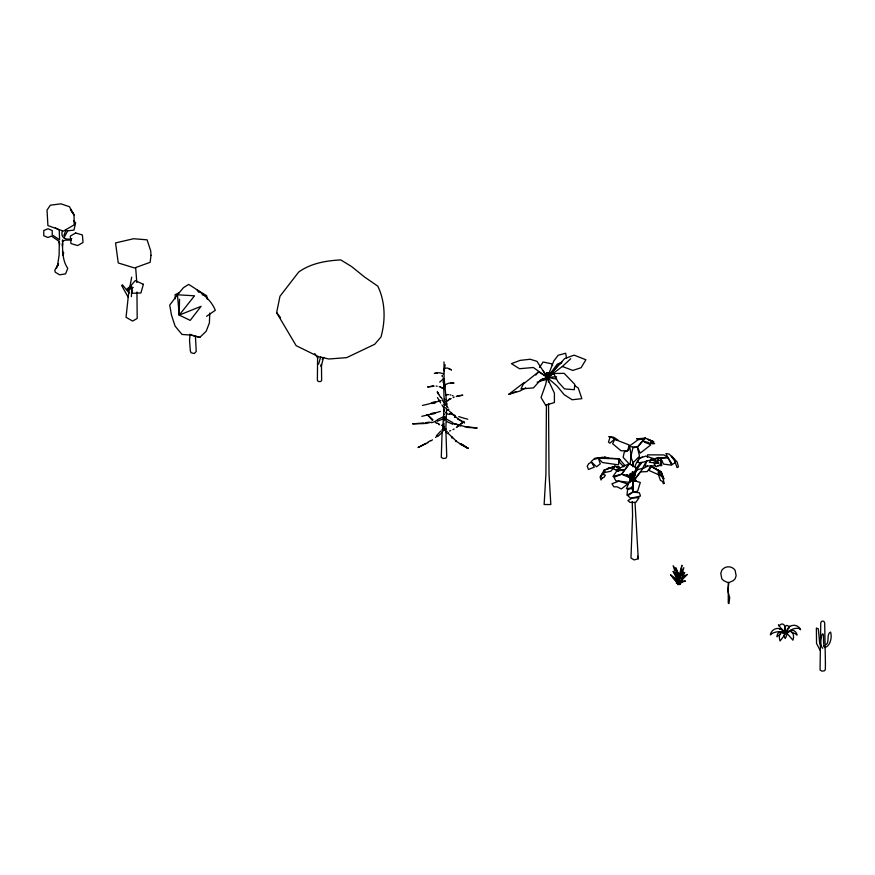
<?xml version="1.0" encoding="UTF-8"?>
<svg xmlns="http://www.w3.org/2000/svg" width="875" height="875" viewBox="0 0 875 875"><rect width="100%" height="100%" fill="white"/><g stroke="black" fill="none" stroke-linecap="round" stroke-linejoin="round"><path stroke-width="1.31" d="M546.536 372.717L546.536 373.8L548.406 373.855L548.406 372.717L546.536 372.717L546.503 380.767M59.587 244.858L59.303 241.916L59.106 255.303L57.444 266.044L58.319 263.791L54.775 270.331L55.355 272.311L59.675 274.805L65.581 273.886L67.747 268.33C62.694 261.089 62.584 251.825 62.497 243.316L62.475 246.4M443.811 426.759L443.723 429.177L443.942 426.77M546.416 404.786L545.923 473.9L544.13 504.525L550.823 504.525L549.019 473.9L548.527 403.462M206.588 316.291L215.327 310.286C210.383 298.222 199.259 291.036 188.683 284.408L183.498 287.645L177.472 294.777L179.211 315.098L201.064 306.337L190.192 320.381L179.211 315.098L179.528 299.217M443.789 426.912L443.723 429.177M131.414 296.647L131.677 288.848M445.845 429.133L445.353 430.084L443.527 430.369L442.181 429.592L441.284 457.384L443.286 458.533L446.009 458.117L446.742 456.542L445.845 429.034L446.545 409.38M446.644 406.755L446.731 404.13L445.506 404.863L446.731 404.031L444.172 378.864L443.45 379.291L444.292 404.381L442.597 430.314M209.759 313.097L209.398 322.952L206.172 331.264L199.817 337.367L190.389 334.841L199.817 337.367M633.019 479.675L636.212 480.397L636.497 481.228L629.803 480.277L633.041 479.336M632.406 471.723L631.903 478.122L632.603 471.68M632.8 466.605L633.095 462.766L630.798 456.662L632.975 447.694L637.383 447.147L645.389 438.156L653.866 441.766L650.07 443.406L642.513 440.913L637.383 447.147L639.505 456.225L633.095 462.766L632.997 466.561M190.05 334.152L189.536 340.386L190.345 350.798L190.991 352.702L194.272 353.544L196.219 351.509L195.453 336.634M647.38 457.242L647.631 454.836L663.873 454.923L667.942 457.516L672.284 464.439L674.855 462.919L674.548 460.37L671.639 456.094L677.108 461.934L678.464 466.823L677.031 467.633L674.548 460.37L669.408 454.136L665.897 453.512L671.759 465.227L663.556 464.089L660.45 457.877L651.12 459.113M679.186 575.63L681.942 565.261L679.645 578.386M728.973 603.619L729.684 597.592L727.738 590.636L728.973 582.389M630.044 464.505L631.192 455.503L629.88 447.814L627.714 450.712L624.28 452.047L623.142 457.363L629.672 464.472M466.616 426.77L466.495 427.328L477.203 428.05L466.594 426.65L466.495 427.317M444.019 370.606L444.784 366.538A9.702 2.023 -85.2 0 1 445.288 364.842M679.809 583.734L679.995 579.48L678.584 578.058L678.683 583.734M450.778 382.988L454.016 383.13L450.789 383.042A9.702 8.192 7.1 0 0 448.383 383.359L444.336 385.044M62.88 241.205L62.42 245.284M131.688 277.113L128.57 293.814L126.044 317.286L132.617 321.081L137.189 318.445L136.959 292.064M444.314 384.694L444.369 385.394M679.47 576.712L681.209 571.725L683.834 567.711L681.702 574.973M276.62 312.703L279.978 296.253L298.703 272.027C310.997 263.255 325.872 260.728 340.769 259.919L351.531 266.503L364.634 277.08L377.803 286.158C385.405 301.93 385.613 320.272 381.008 336.941L374.719 344.269L346.675 357.623L328.913 358.991L318.719 356.748L296.155 345.669L276.62 312.703L280.569 317.734M65.888 230.234L63.897 235.506M633.183 479.555L635.173 470.739M633.555 479.85L635.819 469.777M323.422 357.809L321.191 366.625L321.169 364.569M444.916 420.109L445.167 419.125M318.62 364.109L320.677 356.869M467.797 419.202L464.122 418.25A232.006 171.817 38.8 0 1 458.741 416.587M680.367 582.586L684.753 572.436L681.888 574.744L679.82 578.397M681.986 575.291L682.828 571.67L681.822 573.245M633.216 480.123L636.158 470.17L642.042 462.273M633.686 480.222L636.158 470.17L642.655 468.234L646.57 460.72M446.972 395.019L447.147 394.439M646.702 460.939L645.028 466.113L655.32 465.795M62.694 239.859L62.223 241.238L65.352 240.144L71.367 240.045L70.831 239.903M445.134 403.583L444.762 404.655M445.769 395.434L445.681 394.439M445.867 401.188L446.37 402.653L446.097 401.975M442.783 425.119L442.444 425.994L443.166 426.398M547.991 376.02L553.777 360.992L558.184 355.261L565.677 353.237L566.562 358.148M56.514 268.253L58.319 263.791M548.034 378.842L550.134 373.909M786.056 633.336L780.052 640.959A6.573 3.817 76.4 0 1 781.123 632.723L782.797 632.395L784.58 633.336M444.588 379.105C443.395 379.542 444.434 379.63 444.172 378.886L443.45 379.302L444.106 379.487L444.019 361.922M446.075 429.439L443.527 430.27C440.355 428.597 444.664 429.822 443.406 430.948M63.995 237.716L67.78 230.759L66.981 230.88L73.938 230.114L75.655 222.797L73.861 220.883M444.62 403.812L444.292 404.48L445.189 404.928L444.292 404.381L444.62 403.736M438.55 394.133L437.391 392.033L438.55 394.133A232.006 60.102 79.1 0 0 440.53 397.327M680.4 582.848L683.145 578.659L687.433 574.448L683.878 576.067L681.264 578.452M432.469 420.208L432.983 419.781L427.252 414.509M680.116 582.805L682.456 581.055L685.464 581.033L682.008 582.094M437.391 392.033L438.714 394.264M437.5 397.611L438.823 399.864M789.009 627.834L789.764 626.019M788.473 628.72L788.867 628.064M451.369 369.895L448.952 368.725L451.38 369.873M464.538 422.745C452.102 415.57 461.114 420.962 464.494 422.745M460.502 443.887L468.3 448.438L460.808 443.734L460.316 444.183L468.234 448.47L460.808 443.745L460.425 444.325M787.85 629.705L785.837 632.658L784.995 628.086A5.447 2.723 73.3 0 1 788.397 626.117M423.347 423.008L412.617 423.839L423.402 423.609C423.03 422.844 423.905 424.036 425.392 423.15M783.847 633.084L785.127 633.084M539.492 367.478L543.123 362.009L551.862 363.836L552.628 365.586M440.716 431.123L436.483 435.695M676.266 583.056L676.823 582.52M433.048 386.006L427.569 386.947L433.18 386.334M548.319 376.184L557.266 364.164L562.045 362.097M422.395 405.431L426.092 404.611A232.006 176.006 -34.6 0 0 431.681 403.145M421.816 416.336L425.567 415.439A232.006 176.006 -34.6 0 0 431.102 414.05M179.211 315.098L194.534 295.805L177.472 294.777L169.717 305.091L171.467 315L175.055 326.047L181.989 334.447L191.373 335.125M634.211 479.85L642.808 468.683L647.5 466.178M633.598 481.097L640.533 471.898L647.15 471.603L650.891 466.32L661.27 472.052L663.884 478.855L660.373 474.939L657.759 469.613L659.805 475.311L649.217 470.564L650.891 466.32L661.27 472.052C665.733 485.067 663.677 475.847 658.077 472.609M445.637 432.425L446.097 431.856M787.598 632.308L790.18 630.405A5.359 5.206 69.6 0 1 797.005 635.13A5.359 2.155 14.3 0 0 791.427 632.516M457.341 426.278C463.553 423.413 468.519 416.566 457.428 426.716M322.197 359.286L323.848 357.35M636.103 468.519L640.741 462.394M444.27 389.43L444.467 388.544M535.741 375.047L538.595 371.842L547.498 377.169L540.706 379.881L533.487 387.866L520.953 388.97L523.381 383.983L538.595 371.842M548.406 376.261L559.234 364.197L561.455 363.169M445.9 412.912C446.228 410.375 446.009 415.286 449.509 414.192M444.194 413.973L444.095 414.706M605.391 471.986L602.262 474.184L600.184 477.072L604.078 470.214L614.873 466.244L619.445 467.195L616.984 467.239M442.302 375.977L442.28 375.692M645.389 438.156L642.513 440.913L650.825 444.872L640.281 453.097L637.383 447.147L628.698 446.589L637.984 439.83L645.389 438.156L636.628 438.812L642.928 439.283M437.598 436.603L442.323 432.392M679.011 584.03L678.431 583.986M457.188 396.047L462.809 395.161L457.319 396.244M562.373 366.483L572.786 370.431L581.12 367.697L585.878 359.767L574.131 355.141L564.638 358.608L547.947 377.202L562.373 366.483L570.73 358.706M681.352 582.728L682.062 582.061M444.248 385.973L444.259 386.761M445.156 386.761L445.145 385.973M132.88 287.689L127.498 290.041L127.269 288.892L131.075 285.545M435.531 437.456L437.041 436.155M439.644 382.113L441.383 380.647A9.702 3.686 -68.9 0 1 442.455 379.717L444.38 379.444M456.411 427.459L457.57 426.552M525.645 387.822L520.034 391.005L508.834 394.286L524.311 382.408M825.847 644.689C829.861 642.884 826.098 634.036 830.55 632.056C832.005 635.928 831.02 644.798 825.902 647.161M786.111 633.052L792.827 629.038A7.766 2.975 -19.1 0 1 800.559 629.781A7.766 7.383 -76.9 0 0 789.392 626.817C787.894 627.987 785.411 631.717 786.931 632.866A4.32 1.094 -64.1 0 1 785.225 638.433A4.32 1.356 66.4 0 1 783.88 634.955M447.125 401.089L448.12 400.378M787.795 632.198L790.486 631.28A6.902 4.233 -77.6 0 1 792.947 640.205L786.144 632.319L786.712 633.325M127.498 290.041L130.222 288.127M430.938 440.869L432.48 439.819M627.703 464.822L629.475 463.63L638.028 469.197L628.95 475.759L621.688 474.195L612.959 476.481L616.809 471.002L624.52 469.952L629.475 463.63L633.773 466.463M681.188 582.619L682.85 581.558L681.177 582.63M680.378 584.084L679.798 584.106M71.75 238.591L70.777 239.203L71.269 238.919C65.406 240.22 60.167 237.158 62.387 231.044M442.991 416.981L437.227 419.716M547.356 377.311L553.656 373.505L564.156 373.341L574.777 384.387L574.284 389.703L564.473 388.916L558.031 381.828L553.656 373.505M427.492 442.411L430.566 440.573M680.039 583.909L679.262 584.008M127.269 288.892L129.325 287.722L129.325 288.991L132.88 287.405M450.133 399.098L451.139 398.541M452.955 429.647L454.103 429.012M426.037 443.275L418.009 447.519L426.147 443.57M426.322 443.505L427.864 442.706M179.539 292.534L175.109 294.711L175.306 298.791M444.992 429.439L445.845 429.034M448.088 433.497L447.355 433.453L448.547 432.884M458.227 419.486L458.598 418.906M642.469 457.002L639.078 458.456L636.978 461.902L635.152 465.62L635.731 468.223M437.434 421.148L443.341 418.841M453.184 397.567L454.202 397.173M508.834 394.286L516.042 391.595M435.367 421.105L437.336 420.438M729.488 582.389L733.327 580.606L735.109 578.823L736.137 575.739L735.109 570.27C731.959 565.644 724.959 565.644 721.809 570.27L720.781 573.355L721.809 578.823L723.592 580.606L727.431 582.389M537.13 382.211L548.013 378.7L540.444 380.494M449.531 431.014L450.669 430.653M444.358 368.244L447.322 368.058A9.702 5.95 62.2 0 1 449.05 368.681M431.594 402.762L435.269 401.658M431.014 413.667L434.689 412.562M634.998 502.294L638.258 558.764L634.145 559.923L630.973 558.02L632.57 515.123L632.242 501.528M431.452 422.723L435.433 421.542M431.856 403.419L435.597 402.467M446.042 394.986L446.698 394.822M431.78 403.528L435.52 402.598M431.2 414.433L434.941 413.503M456.258 396.528L457.286 396.287M431.397 422.188L425.425 423.577M610.258 468.038L607.775 468.442L614.513 467.283M425.37 422.723L429.352 422.177M437.413 373.034L434.339 373.45L437.369 372.936A9.702 7.175 -29.2 0 1 439.666 372.783L443.439 373.734M651.033 459.255L667.942 457.516L660.45 457.877L661.762 465.598L657.902 465.719M433.081 386.203L434.109 386.105M645.05 442.608L648.32 442.302M446.184 431.561L447.289 431.473M548.658 377.234L556.5 376.808M624.914 465.456L619.183 458.817L605.927 457.964L594.388 458.533L602.689 457.253L608.431 458.533M542.073 379.181L548.33 379.116M728.263 603.181L728.263 582.236M448.055 394.669L448.755 394.669M443.494 425.523L441.569 425.337M615.956 439.841L629.191 444.97L627.714 450.712L621.009 450.789L612.62 443.723L614.928 438.878L609.853 443.209L608.464 442.072L610.312 436.625L615.956 439.841L617.892 439.939L613.539 437.205L608.628 436.691M676.845 582.52L678.617 583.002M436.166 386.105L437.194 386.203M464.559 426.738L466.539 426.989M548.384 377.573L556.369 379.028M464.658 426.453L460.677 425.523M450.188 394.866L450.931 395.052M458.631 425.469L460.6 425.983M608.278 457.975L604.472 456.958L605.927 457.964M620.441 467.808L614.873 466.244L604.078 470.214L603.783 472.73L610.87 471.198L614.873 466.244L613.495 468.869L618.253 471.1M439.228 386.619L440.245 386.914M454.836 423.642L458.73 424.9M454.814 423.872L458.741 425.152M202.158 294.656L204.706 295.619M446.753 421.597L452.605 424.178M452.758 423.423L454.705 424.2M652.925 441.361L648.036 439.316L654.598 443.647L652.542 443.767L650.464 442.728M438.627 424.364L439.611 424.78M452.911 422.68L445.353 418.523M452.441 395.598L453.206 395.959M443.45 379.302L444.03 379.258M445.834 403.583L446.731 404.031M442.247 387.734L443.242 388.237M781.758 631.4L784.481 633.292L784.087 631.411L782.206 629.344A4.32 4.014 81.4 0 0 779.559 628.972M670.677 574.952L676.922 579.567M55.388 227.839L59.227 229.972L59.587 239.827L52.216 234.883L52.248 230.562L48.059 228.758L43.783 230.497L43.75 235.714L47.939 237.519L51.472 236.086L59.008 241.292L59.587 243.316M437.216 422.997L439.195 424.113M656.873 469.514L661.27 472.052L650.913 466.211M458.413 419.202L449.378 411.173M822.697 648.331C819.481 645.389 820.739 636.628 822.522 633.817L823.397 634.484L823.627 644.23M574.941 385.744L578.255 388.019L581.864 398.672L572.152 399.755L564.167 394.68L556.97 385.952L548.045 378.197M784.394 632.942L781.211 631.75A7.492 3.128 -8.6 0 0 770.383 634.889A7.492 7.383 -55 0 1 778.816 628.48L781.9 629.65L784.153 632.056M435.63 422.559L436.636 423.248M546.23 376.677L533.334 367.511L519.477 368.714L511.416 363.661L520.155 360.38L530.206 359.253L536.977 361.353L547.302 377.442M62.387 251.508L63.755 252.941L62.891 255.095L62.595 253.805M783.42 633.227L780.358 631.991A4.32 3.741 -89 0 0 777.055 636.792A4.32 1.28 -31.8 0 1 780.642 634.145M670.666 574.941L677.534 583.155M623.766 466.725L619.434 462.273L619.183 458.817L598.423 458.27L593.841 459.167L591.183 461.53L594.278 467.13L588.514 469.481L587.212 466.211L588.777 463.608L591.522 462.153L596.586 466.78L600.272 463.848L598.423 458.27L602.328 462.503L618.461 464.855L619.183 458.817L620.375 460.523M427.164 414.553L432.239 420.098M820.148 650.377L816.539 643.464L816.386 628.042L818.333 628.873L819.634 642.83L820.859 646.056M447.945 433.169L456.345 441.175A37.811 21.831 60 0 0 460.611 444.03M627.266 474.589L632.198 480.375M627.091 474.786L631.203 479.598M129.205 293.103L122.402 284.791L121.669 285.545L128.198 297.27M198.778 292.261L197.192 290.041L206.675 295.739L207.397 299.458M446.709 405.956L448.044 407.925M445.495 407.63L446.578 409.172M314.705 353.587L317.811 358.072L317.592 357.547L317.384 380.242L318.117 381.413L320.239 381.631L321.628 380.68L321.475 364.448M676.003 580.814L672.766 577.566L676.572 579.392L678.3 582.947M440.956 397.217L442.323 399.197M70.438 209.409L74.036 214.9L74.156 224.875L63.306 231.142L47.906 225.564L47.031 210.066L50.356 205.177L60.977 203.842L69.442 206.719L74.036 214.9L70.558 209.65M543.331 370.956L546.689 376.589M676.014 580.825L677.392 583.603M445.255 417.823L445.014 416.784M442.127 375.845L442.422 376.502M676.561 578.222L673.05 571.298L676.922 576.308L678.322 582.214M678.223 574.952L676.145 569.953L673.127 565.731L677.348 578.495M442.98 378.011L443.242 378.853M824.25 645.542L824.666 647.588M678.431 574.339L675.85 567.777L675.861 570.062M637.623 556.15L638.258 558.764M443.723 380.712L443.953 381.73M629.956 474.173L631.137 480.572M629.475 474.305L630.656 480.714M677.688 577.445L676.517 569.592L678.727 574.744L679.273 579.163M135.658 267.619L136.817 282.537M630.908 473.462L631.52 479.861M630.525 473.43L631.269 481.108M443.953 388.445L443.997 389.069M823.9 645.498L823.977 646.855M631.892 486.587L631.958 489.3M632.811 471.953L632.658 478.898L632.603 472.325M548.406 372.717L548.45 382.102M443.691 402.259A230.902 59.817 79.1 0 1 442.433 400.334M440.355 411.403A230.902 175.175 -34.6 0 1 434.809 413.033M443.811 407.859A230.902 59.817 79.1 0 1 441.919 404.95M440.65 402.927A232.006 60.102 79.1 0 1 438.747 399.798M455.131 415.45A230.902 171.008 38.8 0 1 449.717 413.645M440.934 400.498A230.902 175.175 -34.6 0 1 435.389 402.128M444.314 416.97A230.902 5.261 -89.1 0 1 444.139 420.766M444.03 423.237A232.006 5.294 -89.1 0 1 443.866 426.847M443.308 373.45L443.439 374.062L443.308 373.45M825.42 662.911L825.344 669.233L824.644 670.753L821.997 671.158L820.061 670.042L820.739 623.503C820.411 620.681 824.37 620.123 824.666 622.891L825.42 662.911M632.866 487.637L632.8 492.144L627.878 495.72L630.295 498.028L639.1 497.7L635.808 502.414L630.033 502.381L627.911 500.577L632.603 497.853L640.489 496.059L639.384 492.767L632.8 492.144L626.938 495.217L627.561 489.77L632.866 487.637L632.997 480.255L629.902 480.648L626.38 488.731L632.866 487.637M630.306 478.002L630.23 482.453L615.847 480.758L613.911 477.323L621.688 474.195L629.475 463.63L616 469.787L624.52 469.952L621.688 474.195L630.306 478.002M632.997 480.255L632.8 492.144L637.645 491.17L640.303 482.497L632.997 480.255M785.17 628.414L784.448 632.756L778.389 624.881L779.111 625.877A6.694 3.85 -76.2 0 1 784.656 625.931L785.17 628.414M679.623 584.314L678.902 584.555L679.623 584.314M150.981 255.38L150.161 262.303L134.531 267.958L118.245 262.959L115.555 242.911L133.623 238.733L147.087 239.838L150.719 250.961L150.981 255.38M546.952 377.256L545.759 384.245L541.045 397.545L545.683 405.245L554.422 402.522L554.4 393.159L546.952 377.256M444.456 398.792L444.795 399.886L444.456 398.792M443.877 409.697L444.216 410.791L443.877 409.697M143.38 284.32L140.908 292.961L132.267 293.278L131.381 285.097L135.264 280.613L143.38 284.32M639.078 458.456L637.798 462.525C645.17 463.914 652.673 455.536 658.777 463.137L654.041 463.761L656.075 466.78L660.417 464.538L661.806 460.983L659.05 460.272L657.136 461.738L658.798 457.439L652.466 459.67L654.511 458.905L645.837 456.083L639.078 458.456M444.216 368.036L444.216 368.036M602.23 477.816L601.048 479.981L600.305 477.619L602.262 474.184L605.38 475.169L603.87 477.455L602.23 477.816M444.511 369.305L443.942 369.305L444.511 369.305M440.431 387.177L442.444 387.986L440.431 387.177M443.745 370.409L444.423 370.606L443.745 370.409M455.405 416.642L454.595 417.025L455.405 416.642M451.467 413.427L451.281 414.159L452.08 413.47L451.467 413.427M456.214 440.978L456.083 441.558L456.214 440.978M448.12 409.456L447.836 410.408L448.875 409.511L448.12 409.456M451.981 437.292L451.784 438.014L452.583 437.325L451.981 437.292M651.383 459.572L649.37 462.339L658.777 463.137L651.383 459.572M678.366 584.434L677.72 584.478L678.366 584.434M627.659 483.963L621.403 488.961L617.116 486.817L613.9 486.828L611.942 483.766L618.8 481.141L627.659 483.963M729.039 603.411L729.039 603.411M449.936 398.628L448.109 400.488L449.936 398.628M75.666 232.991L70.328 236.064L70.952 243.578L77.678 245.558L83.027 242.473L82.403 234.97L75.666 232.991M664.081 483.306L663.327 483.711L662.594 481.502L660.384 480.375L658.263 473.933L662.812 477.072L664.081 483.306M444.03 384.245L443.319 381.741L444.03 384.245"/></g></svg>
